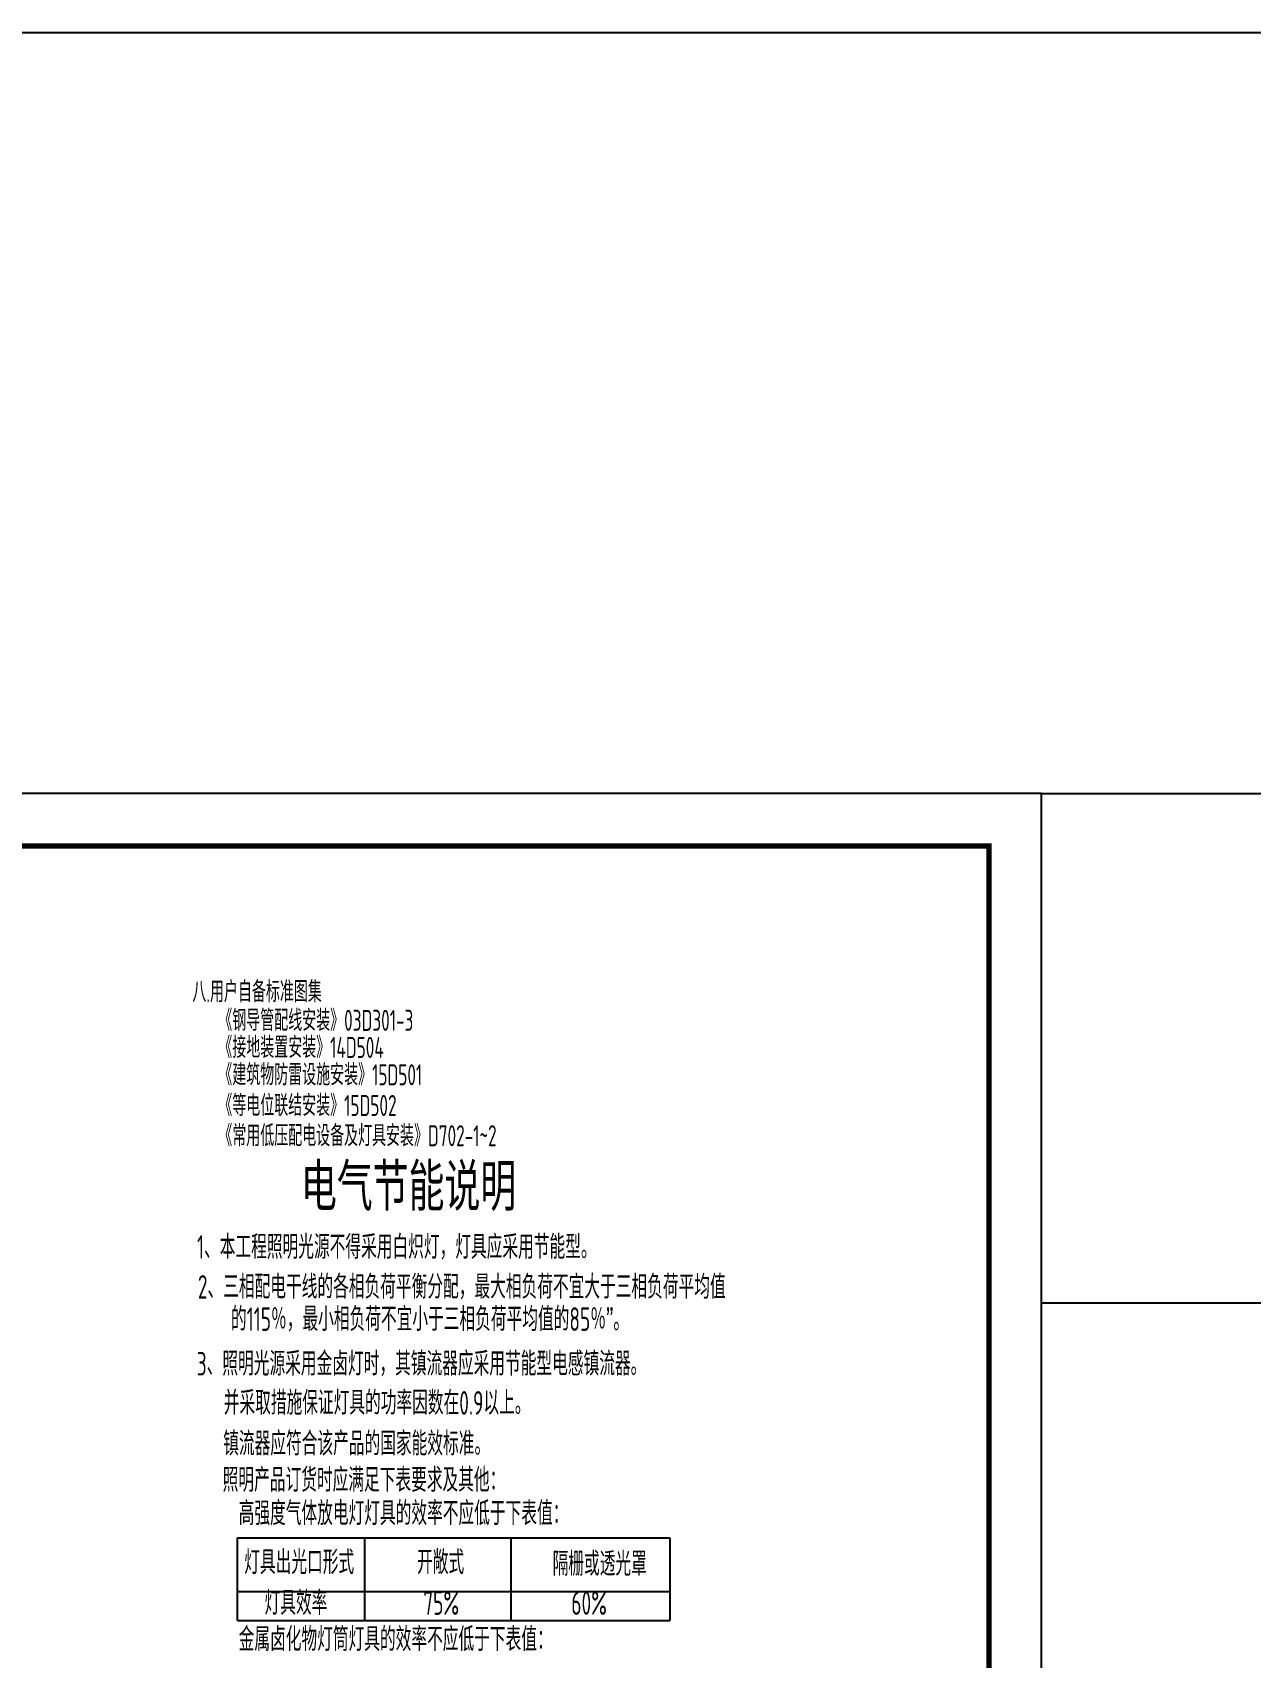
# Model space of a CAD drawing. Extents: x 4830845 to 5141198, y -443067 to -268177.
# Drawn here: x 4928761 to 4951972, y -324348 to -293373 of the extents above; entities that cross this region are included whole.
import ezdxf

# ---------------------------------------------------------------- set-up
doc = ezdxf.new("R2010")
doc.units = 0
doc.header["$LTSCALE"] = 1000
doc.header["$MEASUREMENT"] = 0
for name, color, linetype in [('PUB_TITLE', 4, 'CONTINUOUS'), ('WALL', 2, 'CONTINUOUS'), ('建筑底图', 251, 'CONTINUOUS'), ('电气', 3, 'CONTINUOUS')]:
    doc.layers.add(name, color=color, linetype=linetype)
doc.styles.add('SCEI', font='sceie.shx', dxfattribs={"width": 0.75, "bigfont": 'sceic.shx'})
doc.styles.add('sceie', font='sceie.shx', dxfattribs={"width": 0.7, "bigfont": 'sceic.shx'})

msp = doc.modelspace()

# ---------------------------------------------------------------- linework, layer by layer
at = {"layer": 'PUB_TITLE'}
msp.add_lwpolyline([(4888586.6, -349880.5), (4947986.6, -349880.5), (4947986.6, -307880.5), (4888586.6, -307880.5)], close=True, dxfattribs=at)
at = {"layer": 'PUB_TITLE', "const_width": 100}
msp.add_lwpolyline([(4891086.6, -348880.5), (4946986.6, -348880.5), (4946986.6, -308880.5), (4891086.6, -308880.5)], close=True, dxfattribs=at)
at = {"layer": 'WALL', "color": 1, "ltscale": 10}
msp.add_lwpolyline([(4947986.6, -307880.5), (4960718.3, -307880.5), (4960718.3, -317595.6), (4947986.6, -317595.6)], close=True, dxfattribs=at)
at = {"layer": '建筑底图', "color": 1}
msp.add_lwpolyline([(4832604.7, -293372.6), (5141197.6, -293372.6), (5141197.6, -443067), (4832604.7, -443067)], close=True, dxfattribs=at)
at = {"layer": '电气'}
for p, q in [((4932670.4, -322067.3), (4940906.1, -322067.3)), ((4932670.4, -323644.4), (4932670.4, -322067.3)), ((4935093, -323644.4), (4935093, -322067.3)), ((4937884.8, -323644.4), (4937884.8, -322067.3)), ((4940906.1, -322067.3), (4940906.1, -323644.4)), ((4932670.4, -323087.2), (4940906.1, -323087.2)), ((4932670.4, -323644.4), (4940906.1, -323644.4))]:
    msp.add_line(p, q, dxfattribs=at)

# ---------------------------------------------------------------- texts
at = {"layer": '电气', "style": 'sceie', "width": 0.7}
for s, height, p in [('八.用户自备标准图集', 400.5, (4931806.5, -311857.1)), ('《钢导管配线安装》03D301-3', 400.5, (4932302, -312403.1)), ('《接地装置安装》14D504', 400.5, (4932302, -312919.1)), ('《建筑物防雷设施安装》15D501', 400.5, (4932302, -313440.7)), ('《等电位联结安装》15D502', 400.5, (4932302, -314025.9)), ('《常用低压配电设备及灯具安装》D702-1~2', 400.5, (4932302, -314601.9)), ('1、本工程照明光源不得采用白炽灯，灯具应采用节能型。', 450, (4931895.4, -316748.5)), ('2、三相配电干线的各相负荷平衡分配，最大相负荷不宜大于三相负荷平均值', 450, (4931911.9, -317508)), ('的115％，最小相负荷不宜小于三相负荷平均值的85％”。', 450, (4932542.7, -318122.6)), ('3、照明光源采用金卤灯时，其镇流器应采用节能型电感镇流器。', 450, (4931890.8, -318973.8)), ('并采取措施保证灯具的功率因数在0.9以上。', 450, (4932404.7, -319719.7)), ('镇流器应符合该产品的国家能效标准。', 450, (4932394.8, -320496.8)), ('照明产品订货时应满足下表要求及其他：', 450, (4932384.9, -321189.8)), ('高强度气体放电灯灯具的效率不应低于下表值：', 450, (4932689.3, -321825.1)), ('灯具出光口形式', 450, (4932795.5, -322758.9)), ('开敞式', 450, (4936089, -322758.9)), ('隔栅或透光罩', 450, (4938672, -322788.7)), ('灯具效率', 450, (4933182.2, -323535)), ('75%', 450, (4936208.5, -323535)), ('60%', 450, (4939028.4, -323535)), ('金属卤化物灯筒灯具的效率不应低于下表值：', 450, (4932689.3, -324225))]:
    msp.add_text(s, height=height, dxfattribs=at).set_placement(p)
at = {"layer": '电气', "color": 2, "style": 'SCEI', "width": 0.8}
msp.add_text('电气节能说明', height=900, dxfattribs=at).set_placement((4933875.5, -315833.9))

doc.saveas('drawing.dxf')
